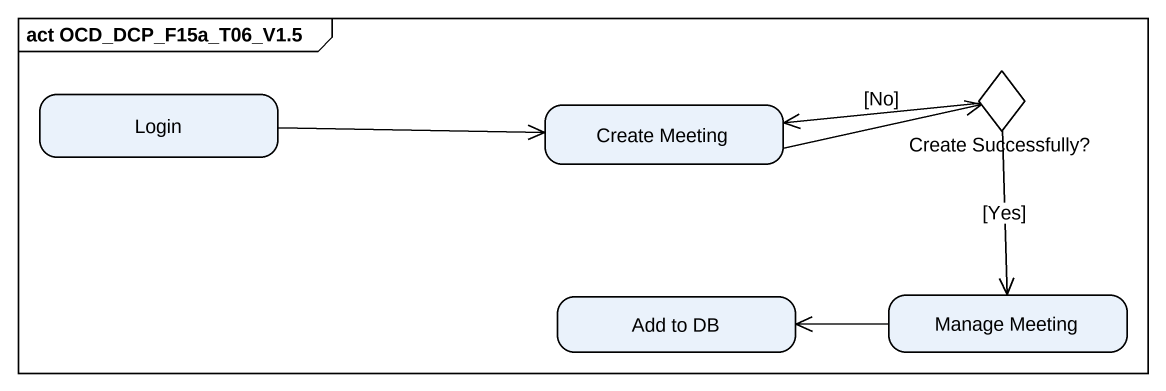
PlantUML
@startuml
mainframe act OCD_DCP_F15a_T06_V1.5
hide empty description
state Login
state "Create Successfully?" as Create_Successfully <<choice>>
state "Create Meeting" as Create_Meeting
state "Add to DB" as Add_to_DB
state "Manage Meeting" as Manage_Meeting
Login -right-> Create_Meeting
Create_Successfully -left-> Create_Meeting
Create_Successfully -left-> Create_Meeting : [No]
Create_Successfully -left-> Create_Meeting
Create_Successfully --> Manage_Meeting : [Yes]
Create_Meeting -right-> Create_Successfully
Manage_Meeting -left-> Add_to_DB
@enduml
